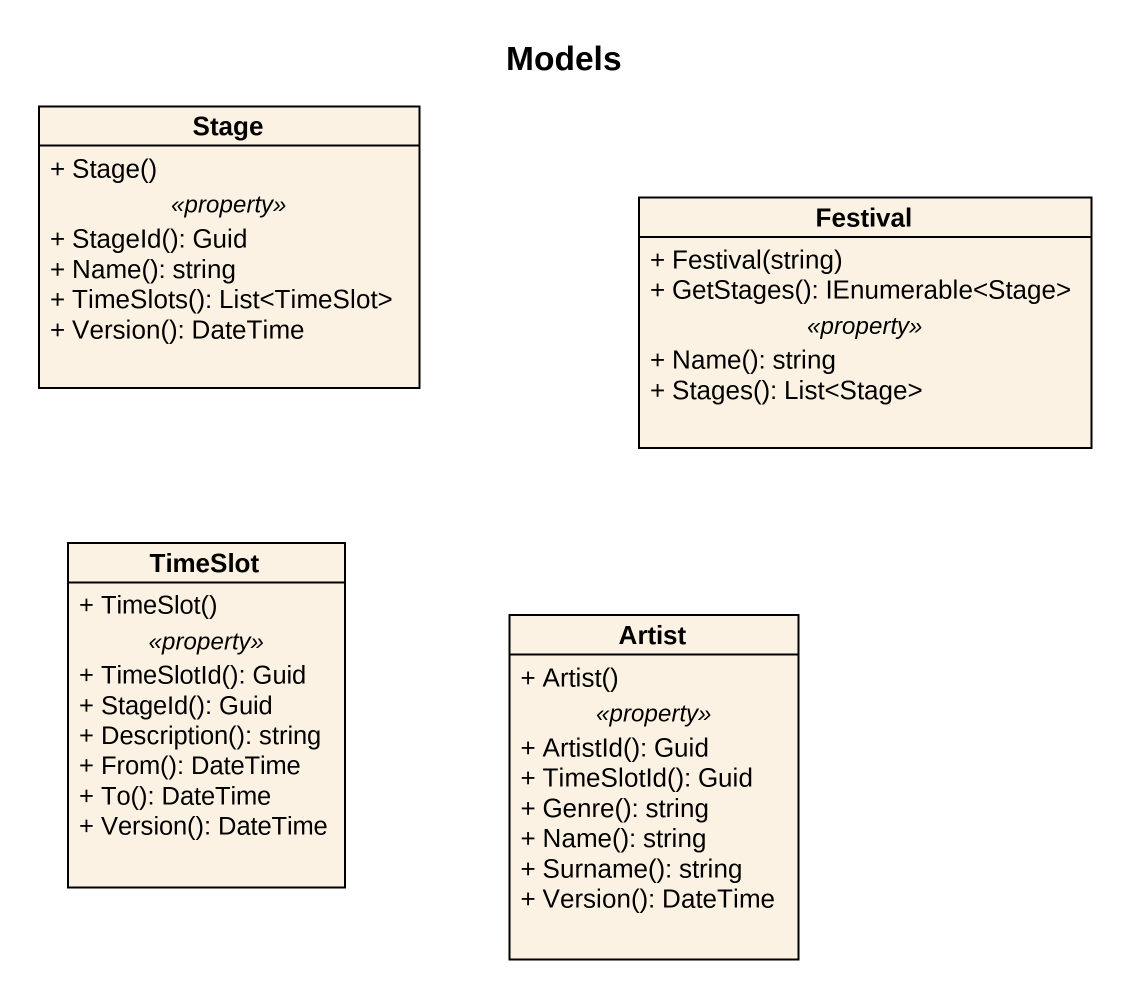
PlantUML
@startuml
title Models
hide circle
hide empty members
skinparam classAttributeIconSize 0
class Stage {
  + Stage()
  .. <<property>> ..
  + StageId(): Guid
  + Name(): string
  + TimeSlots(): List<TimeSlot>
  + Version(): DateTime
}
class Festival {
  + Festival(string)
  + GetStages(): IEnumerable<Stage>
  .. <<property>> ..
  + Name(): string
  + Stages(): List<Stage>
}
class TimeSlot {
  + TimeSlot()
  .. <<property>> ..
  + TimeSlotId(): Guid
  + StageId(): Guid
  + Description(): string
  + From(): DateTime
  + To(): DateTime
  + Version(): DateTime
}
class Artist {
  + Artist()
  .. <<property>> ..
  + ArtistId(): Guid
  + TimeSlotId(): Guid
  + Genre(): string
  + Name(): string
  + Surname(): string
  + Version(): DateTime
}
@enduml
